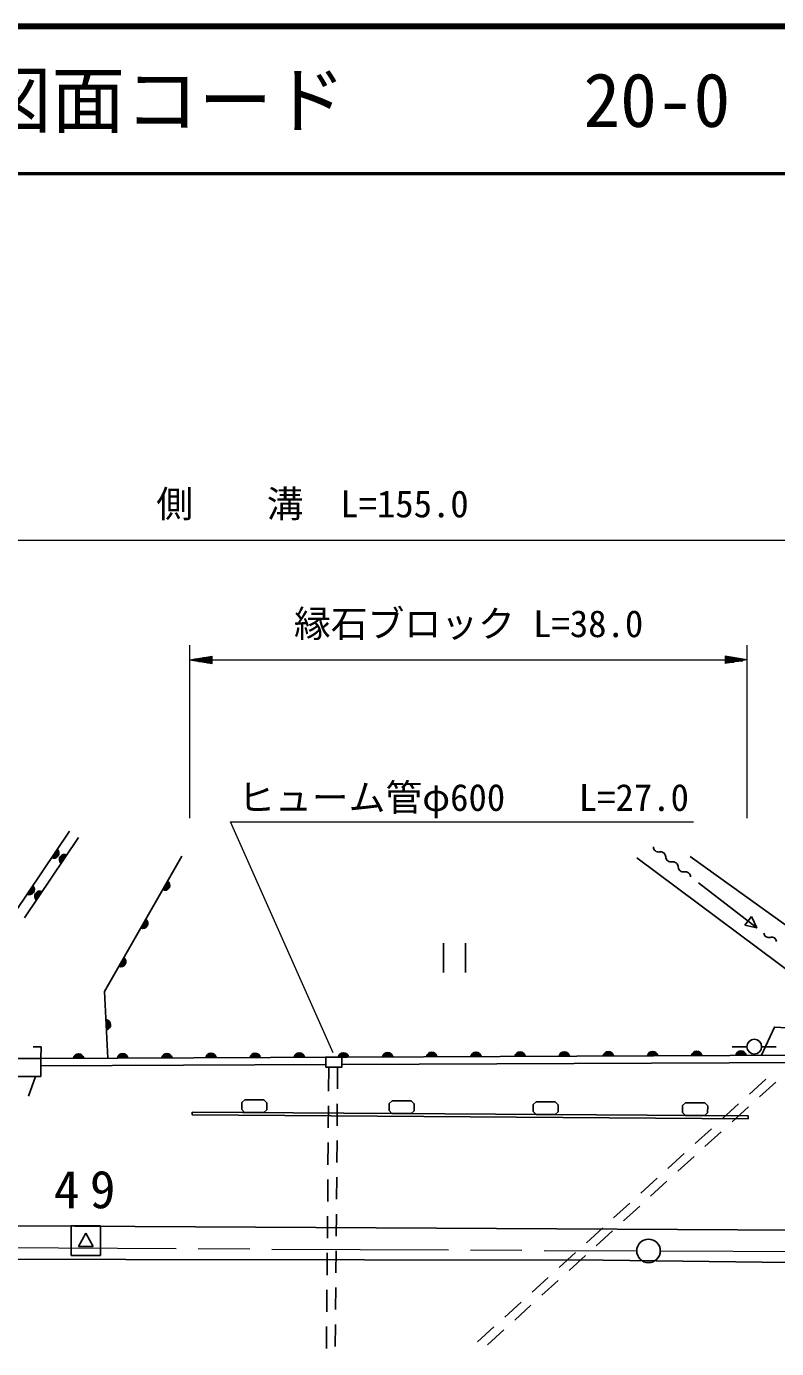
# Model space of a CAD drawing. Units: millimetres, scale not verified. Extents: x 40000 to 680000, y 20000 to 380000.
# Drawn here: x 123683 to 174642, y 290129 to 380000 of the extents above; entities that cross this region are included whole.
import ezdxf
from ezdxf.enums import TextEntityAlignment as Align

# ---------------------------------------------------------------- set-up
doc = ezdxf.new("R2010")
doc.units = ezdxf.units.MM
doc.header["$LTSCALE"] = 1000
doc.linetypes.add('CHAIN', pattern=[18.5, 12, -1.5, 3.5, -1.5])
for name, color, linetype, lineweight in [('M-BGD', 7, 'Continuous', 25), ('M-BMK', 2, 'CHAIN', 13), ('M-BMK-SRVR', 3, 'Continuous', 25), ('M-STR-HTXT', 7, 'Continuous', 13), ('M-STR-STRD', 7, 'Continuous', 25), ('M-TTL', 2, 'Continuous', 140), ('M-TTL-LINE', 7, 'Continuous', 50)]:
    doc.layers.add(name, color=color, linetype=linetype, lineweight=lineweight)
doc.layers.add('M-TTL-TXT', color=7, linetype='Continuous')
doc.styles.add('ＭＳ ゴシック', font='')
doc.styles.get('ＭＳ ゴシック').set_extended_font_data('MS Gothic')

msp = doc.modelspace()

# ---------------------------------------------------------------- linework, layer by layer
at = {"layer": 'M-BGD'}
for p, q in [((122898, 319780), (126603, 325298)), ((127225, 324879), (123555, 319414)), ((169341, 321794), (173299, 318738)), ((172476, 318900), (172934, 319493)), ((172934, 319493), (173299, 318738)), ((173299, 318738), (172476, 318900)), ((152008, 317692), (152008, 315692)), ((153508, 317692), (153508, 315692)), ((124148, 310635), (124676, 310634)), ((124676, 310634), (124668, 309853)), ((177774, 310082), (124668, 309853)), ((172625, 310646), (171625, 310640)), ((173625, 310649), (174625, 310650)), ((124668, 309853), (123103, 309853)), ((124668, 308615), (124668, 309853)), ((124668, 309350), (124693, 309353)), ((124693, 309353), (144020, 309436)), ((144224, 309267), (144211, 307628)), ((144824, 309267), (144812, 307775)), ((145112, 309441), (177776, 309582)), ((123103, 308615), (124668, 308615)), ((124287, 308615), (123812, 307292)), ((173914, 308442), (172805, 307432)), ((174583, 308241), (173475, 307230)), ((138304, 306369), (138307, 306852)), ((138508, 307037), (138307, 306852)), ((139810, 307028), (138508, 307037)), ((139810, 307028), (140009, 306841)), ((140005, 306358), (140009, 306841)), ((144202, 306628), (144189, 305128)), ((144803, 306775), (144791, 305275)), ((148316, 306301), (148319, 306784)), ((148520, 306968), (148319, 306784)), ((149822, 306959), (148520, 306968)), ((149822, 306959), (150021, 306772)), ((150018, 306289), (150021, 306772)), ((158106, 306234), (158109, 306717)), ((158310, 306901), (158109, 306717)), ((159612, 306892), (158310, 306901)), ((159612, 306892), (159811, 306705)), ((159807, 306222), (159811, 306705)), ((168258, 306164), (168262, 306647)), ((168463, 306832), (168262, 306647)), ((169765, 306823), (168463, 306832)), ((169765, 306823), (169963, 306636)), ((169960, 306153), (169963, 306636)), ((172067, 306758), (170958, 305747)), ((172736, 306556), (171628, 305545)), ((138502, 306182), (138304, 306369)), ((139804, 306174), (138502, 306182)), ((139804, 306174), (140005, 306358)), ((148515, 306114), (148316, 306301)), ((149816, 306105), (148515, 306114)), ((149816, 306105), (150018, 306289)), ((158304, 306047), (158106, 306234)), ((159606, 306038), (158304, 306047)), ((159606, 306038), (159807, 306222)), ((168457, 305977), (168258, 306164)), ((169759, 305969), (168457, 305977)), ((169759, 305969), (169960, 306153)), ((170220, 305073), (169111, 304062)), ((170889, 304871), (169781, 303861)), ((144181, 304128), (144168, 302628)), ((144782, 304275), (144770, 302775)), ((168373, 303388), (167264, 302377)), ((169042, 303187), (167934, 302176)), ((144160, 301628), (144147, 300128)), ((144761, 301775), (144749, 300275)), ((166526, 301703), (165417, 300693)), ((167195, 301502), (166087, 300491)), ((144740, 299275), (144727, 297775)), ((164678, 300019), (163570, 299008)), ((165348, 299817), (164240, 298806)), ((144139, 299128), (144126, 297628)), ((162831, 298334), (161723, 297323)), ((163501, 298132), (162393, 297122)), ((144118, 296628), (144105, 295128)), ((144719, 296775), (144706, 295275)), ((160984, 296649), (159876, 295638)), ((161654, 296448), (160545, 295437)), ((159137, 294964), (158029, 293954)), ((144097, 294128), (144084, 292628)), ((144698, 294275), (144685, 292775)), ((159807, 294763), (158698, 293752)), ((157290, 293280), (156182, 292269)), ((157960, 293078), (156851, 292067)), ((144076, 291628), (144063, 290129)), ((144677, 291775), (144664, 290275)), ((155443, 291595), (154335, 290584)), ((156113, 291393), (155004, 290383))]:
    msp.add_line(p, q, dxfattribs=at)
for points in [[(168780, 323586), (178813, 316364), (180512, 321429), (180446, 325972)], [(129211, 309872), (128990, 314411), (134250, 323594)], [(165153, 323488), (177538, 314240), (176231, 311887), (174499, 311985), (173617, 310064)]]:
    msp.add_lwpolyline(points, dxfattribs=at)
msp.add_lwpolyline([(144020, 309267), (145112, 309267), (145112, 309941), (144020, 309941)], close=True, dxfattribs=at)
msp.add_circle((173125, 310649), 500, dxfattribs=at)
for centre, radius, start, end in [((125541, 323814), 354, 244.91786, 47.32304), ((125541, 323814), 283, 247.1419, 45.099), ((125541, 323814), 212, 250.88822, 41.35267), ((125541, 323814), 142, 258.59995, 33.64094), ((125541, 323814), 100, 268.91762, 23.32328), ((125541, 323814), 100, 268.91762, 23.32328), ((126272, 323362), 354, 64.91786, 227.32304), ((126272, 323362), 283, 67.1419, 225.099), ((126272, 323362), 212, 70.88822, 221.35267), ((166630, 324236), 355, 181.53455, 280.7587), ((166763, 323539), 355, 1.53455, 100.7587), ((167473, 323558), 355, 181.53455, 280.7587), ((126272, 323362), 142, 78.59995, 213.64094), ((126272, 323362), 100, 88.91762, 203.32328), ((126272, 323362), 100, 88.91762, 203.32328), ((167606, 322860), 355, 1.53455, 100.7587), ((168315, 322879), 355, 181.53455, 280.7587), ((133064, 321632), 354, 248.99266, 51.39784), ((133064, 321632), 283, 251.2167, 49.1738), ((133064, 321632), 212, 254.96302, 45.42747), ((168448, 322181), 355, 1.53455, 100.7587), ((123869, 321324), 354, 244.91786, 47.32304), ((123869, 321324), 283, 247.1419, 45.099), ((123869, 321324), 212, 250.88822, 41.35267), ((123869, 321324), 142, 258.59995, 33.64094), ((123869, 321324), 100, 268.91762, 23.32328), ((123869, 321324), 100, 268.91762, 23.32328), ((124599, 320871), 354, 64.91786, 227.32304), ((124599, 320871), 283, 67.1419, 225.099), ((124599, 320871), 212, 70.88822, 221.35267), ((124599, 320871), 142, 78.59995, 213.64094), ((124599, 320871), 100, 88.91762, 203.32328), ((124599, 320871), 100, 88.91762, 203.32328), ((133064, 321632), 142, 262.67475, 37.71574), ((133064, 321632), 100, 272.99242, 27.39808), ((133064, 321632), 100, 272.99242, 27.39808), ((131573, 319029), 354, 248.99266, 51.39784), ((131573, 319029), 283, 251.2167, 49.1738), ((131573, 319029), 212, 254.96302, 45.42747), ((131573, 319029), 142, 262.67475, 37.71574), ((131573, 319029), 100, 272.99242, 27.39808), ((131573, 319029), 100, 272.99242, 27.39808), ((174114, 318389), 327, 184.28664, 287.97174), ((174315, 317767), 327, 4.28664, 107.97174), ((130082, 316426), 354, 248.99266, 51.39784), ((130082, 316426), 283, 251.2167, 49.1738), ((130082, 316426), 212, 254.96302, 45.42747), ((130082, 316426), 142, 262.67475, 37.71574), ((130082, 316426), 100, 272.99242, 27.39808), ((130082, 316426), 100, 272.99242, 27.39808), ((129046, 312139), 354, 281.58043, 83.98561), ((129046, 312139), 283, 283.80447, 81.76157), ((129046, 312139), 212, 287.5508, 78.01524), ((129046, 312139), 142, 295.26253, 70.30352), ((129046, 312139), 100, 305.58019, 59.98585), ((129046, 312139), 100, 305.58019, 59.98585), ((127222, 309809), 354, 9.04452, 171.4497), ((127222, 309809), 283, 11.26856, 169.22566), ((130222, 309822), 354, 9.04452, 171.4497), ((130222, 309822), 283, 11.26856, 169.22566), ((133222, 309835), 354, 9.04452, 171.4497), ((133222, 309835), 283, 11.26856, 169.22566), ((136222, 309848), 354, 9.04452, 171.4497), ((136222, 309848), 283, 11.26856, 169.22566), ((136222, 309848), 212, 15.01489, 165.47934), ((139222, 309861), 354, 9.04452, 171.4497), ((139222, 309861), 283, 11.26856, 169.22566), ((139222, 309861), 212, 15.01489, 165.47934), ((142221, 309874), 354, 9.04452, 171.4497), ((142221, 309874), 283, 11.26856, 169.22566), ((142221, 309874), 212, 15.01489, 165.47934), ((145221, 309887), 354, 9.04452, 171.4497), ((145221, 309887), 283, 11.26856, 169.22566), ((145221, 309887), 212, 15.01489, 165.47934), ((148221, 309900), 354, 9.04452, 171.4497), ((148221, 309900), 283, 11.26856, 169.22566), ((148221, 309900), 212, 15.01489, 165.47934), ((151221, 309913), 354, 9.04452, 171.4497), ((151221, 309913), 283, 11.26856, 169.22566), ((151221, 309913), 212, 15.01489, 165.47934), ((154221, 309926), 354, 9.04452, 171.4497), ((154221, 309926), 283, 11.26856, 169.22566), ((154221, 309926), 212, 15.01489, 165.47934), ((154221, 309926), 142, 22.72662, 157.76761), ((157221, 309939), 354, 9.04452, 171.4497), ((157221, 309939), 283, 11.26856, 169.22566), ((157221, 309939), 212, 15.01489, 165.47934), ((157221, 309939), 142, 22.72662, 157.76761), ((160221, 309952), 354, 9.04452, 171.4497), ((160221, 309952), 283, 11.26856, 169.22566), ((160221, 309952), 212, 15.01489, 165.47934), ((160221, 309952), 142, 22.72662, 157.76761), ((163221, 309965), 354, 9.04452, 171.4497), ((163221, 309965), 283, 11.26856, 169.22566), ((163221, 309965), 212, 15.01489, 165.47934), ((163221, 309965), 142, 22.72662, 157.76761), ((163221, 309965), 100, 33.04428, 147.44995), ((163221, 309965), 100, 33.04428, 147.44995), ((166221, 309978), 354, 9.04452, 171.4497), ((166221, 309978), 283, 11.26856, 169.22566), ((166221, 309978), 212, 15.01489, 165.47934), ((166221, 309978), 142, 22.72662, 157.76761), ((166221, 309978), 100, 33.04428, 147.44995), ((166221, 309978), 100, 33.04428, 147.44995), ((169221, 309991), 354, 9.04452, 171.4497), ((169221, 309991), 283, 11.26856, 169.22566), ((169221, 309991), 212, 15.01489, 165.47934), ((169221, 309991), 142, 22.72662, 157.76761), ((169221, 309991), 100, 33.04428, 147.44995), ((169221, 309991), 100, 33.04428, 147.44995), ((172221, 310004), 354, 9.04452, 171.4497), ((172221, 310004), 283, 11.26856, 169.22566), ((172221, 310004), 212, 15.01489, 165.47934), ((172221, 310004), 142, 22.72662, 157.76761), ((172221, 310004), 100, 33.04428, 147.44995), ((172221, 310004), 100, 33.04428, 147.44995), ((127222, 309809), 212, 15.01489, 165.47934), ((127222, 309809), 142, 22.72662, 157.76761), ((127222, 309809), 100, 33.04428, 147.44995), ((127222, 309809), 100, 33.04428, 147.44995), ((130222, 309822), 212, 15.01489, 165.47934), ((130222, 309822), 142, 22.72662, 157.76761), ((130222, 309822), 100, 33.04428, 147.44995), ((130222, 309822), 100, 33.04428, 147.44995), ((133222, 309835), 212, 15.01489, 165.47934), ((133222, 309835), 142, 22.72662, 157.76761), ((133222, 309835), 100, 33.04428, 147.44995), ((133222, 309835), 100, 33.04428, 147.44995), ((136222, 309848), 142, 22.72662, 157.76761), ((136222, 309848), 100, 33.04428, 147.44995), ((136222, 309848), 100, 33.04428, 147.44995), ((139222, 309861), 142, 22.72662, 157.76761), ((139222, 309861), 100, 33.04428, 147.44995), ((139222, 309861), 100, 33.04428, 147.44995), ((142221, 309874), 142, 22.72662, 157.76761), ((142221, 309874), 100, 33.04428, 147.44995), ((142221, 309874), 100, 33.04428, 147.44995), ((145221, 309887), 142, 22.72662, 157.76761), ((145221, 309887), 100, 33.04428, 147.44995), ((145221, 309887), 100, 33.04428, 147.44995), ((148221, 309900), 142, 22.72662, 157.76761), ((148221, 309900), 100, 33.04428, 147.44995), ((148221, 309900), 100, 33.04428, 147.44995), ((151221, 309913), 142, 22.72662, 157.76761), ((151221, 309913), 100, 33.04428, 147.44995), ((151221, 309913), 100, 33.04428, 147.44995), ((154221, 309926), 100, 33.04428, 147.44995), ((154221, 309926), 100, 33.04428, 147.44995), ((157221, 309939), 100, 33.04428, 147.44995), ((157221, 309939), 100, 33.04428, 147.44995), ((160221, 309952), 100, 33.04428, 147.44995), ((160221, 309952), 100, 33.04428, 147.44995)]:
    msp.add_arc(centre, radius, start, end, dxfattribs=at)
at = {"layer": 'M-BMK'}
for p, q in [((66349, 297263), (165145, 296773)), ((166744, 296767), (265709, 296471))]:
    msp.add_line(p, q, dxfattribs=at)
at = {"layer": 'M-BMK-SRVR'}
for p, q in [((126721, 296463), (126721, 298463)), ((126721, 298463), (128721, 298463)), ((128721, 298463), (128721, 296463)), ((127721, 297963), (127221, 297063)), ((128221, 297063), (127721, 297963)), ((127221, 297063), (128221, 297063)), ((128721, 296463), (126721, 296463))]:
    msp.add_line(p, q, dxfattribs=at)
msp.add_circle((165945, 296769), 800, dxfattribs=at)
at = {"layer": 'M-STR-HTXT'}
for p, q in [((67001, 345081), (219231, 345081)), ((134791, 326193), (134791, 337937)), ((172651, 326193), (172651, 337937)), ((134791, 336937), (136291, 337187)), ((135391, 337037), (136291, 337037)), ((136291, 337087), (135691, 337087)), ((135991, 337137), (136291, 337137)), ((136291, 336687), (136291, 337187)), ((172651, 336937), (171151, 337187)), ((171151, 337187), (171151, 336687)), ((171451, 337137), (171151, 337137)), ((171151, 337087), (171751, 337087)), ((172051, 337037), (171151, 337037)), ((134791, 336937), (136291, 336687)), ((134791, 336937), (136291, 336937)), ((136291, 336987), (135091, 336987)), ((136291, 336887), (135091, 336887)), ((135391, 336837), (136291, 336837)), ((136291, 336787), (135691, 336787)), ((135991, 336737), (136291, 336737)), ((136291, 336937), (171151, 336937)), ((171151, 336987), (172351, 336987)), ((172651, 336937), (171151, 336687)), ((172651, 336937), (171151, 336937)), ((171151, 336887), (172351, 336887)), ((172051, 336837), (171151, 336837)), ((171151, 336787), (171751, 336787)), ((171451, 336737), (171151, 336737))]:
    msp.add_line(p, q, dxfattribs=at)
msp.add_lwpolyline([(144518, 310223), (137554, 325925), (169004, 325925)], dxfattribs=at)
at = {"layer": 'M-STR-STRD'}
for p, q in [((134943, 306207), (134942, 306007)), ((134942, 306007), (172705, 305748)), ((134943, 306207), (172707, 305948)), ((172707, 305948), (172705, 305748))]:
    msp.add_line(p, q, dxfattribs=at)
for points in [[(65547, 298779), (192466, 298093), (222294, 295886), (232774, 295856)], [(222293, 295386), (162866, 296131), (65551, 296273)]]:
    msp.add_lwpolyline(points, dxfattribs=at)
at = {"layer": 'M-TTL'}
msp.add_line((680000, 380000), (40000, 380000), dxfattribs=at)
at = {"layer": 'M-TTL-LINE'}
msp.add_line((40000, 370000), (680000, 370000), dxfattribs=at)

# ---------------------------------------------------------------- texts
at = {"layer": 'M-BGD', "insert": (125543, 299625), "char_height": 2566, "attachment_point": 7, "style": 'ＭＳ ゴシック'}
msp.add_mtext('\\T1.4;49', dxfattribs=at)
at = {"layer": 'M-STR-HTXT', "style": 'ＭＳ ゴシック'}
for s, p in [('側\u3000\u3000溝  L=155.0', (143116, 346081)), ('縁石ブロック L=38.0', (153721, 337937)), ('ヒューム管φ600\u3000\u3000L=27.0', (153379, 326125))]:
    msp.add_text(s, height=1833, dxfattribs=at).set_placement(p, align=Align.BOTTOM_CENTER)
at = {"layer": 'M-TTL-TXT', "style": 'ＭＳ ゴシック'}
for s, p in [('図面コード', (120380, 375000)), ('20-0', (161521, 375000))]:
    msp.add_text(s, height=3666, dxfattribs=at).set_placement(p, align=Align.MIDDLE_LEFT)

doc.saveas('drawing.dxf')
